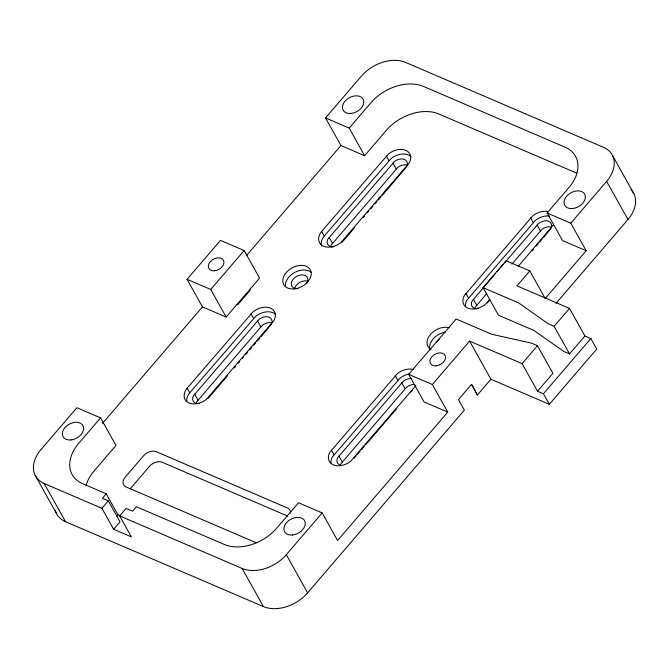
<?xml version="1.0" encoding="UTF-8"?>
<svg xmlns="http://www.w3.org/2000/svg" width="669" height="669" viewBox="0 0 669 669"><rect width="100%" height="100%" fill="white"/><g stroke="black" fill="none" stroke-linecap="round" stroke-linejoin="round"><path stroke-width="1" d="M187.136 388.187L185.547 390.487A15.22 10.52 -29.2 0 0 189.043 402.997A15.22 10.52 -29.2 0 0 206.353 399.41L273.947 320.627A15.22 10.52 -29.2 0 0 270.452 308.108A15.22 10.52 -29.2 0 0 253.141 311.704L187.136 388.187L189.72 392.803L188.131 395.103A15.22 10.52 -29.2 0 0 186.743 401.174M261.253 336.482L271.196 324.557A8.889 6.146 -29.2 0 0 269.164 317.248A8.889 6.146 -29.2 0 0 259.045 319.347L193.458 395.789A8.889 6.146 -29.2 0 0 199.37 403.599M270.669 322.701A8.889 6.146 -29.2 0 0 262.365 325.285L196.778 401.726A8.889 6.146 -29.2 0 0 196.092 403.532M321.638 231.415L320.05 233.715A15.22 10.52 -29.2 0 0 323.545 246.234A15.22 10.52 -29.2 0 0 340.856 242.646L409.319 162.843A15.22 10.52 -29.2 0 0 405.824 150.333A15.22 10.52 -29.2 0 0 388.513 153.92L321.638 231.415L324.222 236.04L322.634 238.34A15.22 10.52 -29.2 0 0 321.638 246.242M382.367 195.323L406.576 166.782A8.889 6.146 -29.2 0 0 404.536 159.465A8.889 6.146 -29.2 0 0 394.417 161.564L327.961 239.025A8.889 6.146 -29.2 0 0 333.873 246.836M407.856 165.41A8.889 6.146 -29.2 0 0 397.737 167.509L331.28 244.963A8.889 6.146 -29.2 0 0 330.595 246.761M413.216 369.48A15.22 10.52 -29.2 0 0 397.394 373.578L329.8 452.361A15.22 10.52 -29.2 0 0 333.287 464.88A15.22 10.52 -29.2 0 0 350.598 461.284L415.926 385.595M409.737 373.871A15.22 10.52 -29.2 0 0 399.97 378.202L332.376 456.977A15.22 10.52 -29.2 0 0 330.988 463.048M411.594 378.646A8.889 6.146 -29.2 0 0 403.29 381.221L337.703 457.663A8.889 6.146 -29.2 0 0 341.558 465.457M414.914 384.583A8.889 6.146 -29.2 0 0 406.61 387.167L341.023 463.609A8.889 6.146 -29.2 0 0 340.337 465.407M548.588 211.697A15.22 10.52 -29.2 0 0 532.767 215.803L464.303 295.598A15.22 10.52 -29.2 0 0 467.79 308.108A15.22 10.52 -29.2 0 0 485.1 304.52L489.951 299.319M549.55 216.003A15.22 10.52 -29.2 0 0 535.342 220.419L466.878 300.214A15.22 10.52 -29.2 0 0 465.49 306.285M495.06 273.939L472.205 300.899A8.889 6.146 -29.2 0 0 478.126 308.71M486.856 293.306L475.525 306.845A8.889 6.146 -29.2 0 0 474.839 308.643M553.564 224.725L518.266 266.312M187.069 279.308L220.477 240.372L244.143 250.524L259.564 278.103L226.155 317.047L202.481 306.887L187.069 279.308L210.735 289.46L226.155 317.047M576.703 173.137L438.831 113.989A39.739 27.454 -29.2 0 0 386.381 130.304L364.605 155.685L340.931 145.524L325.519 117.945L361.385 76.141A33.458 23.122 -29.2 0 1 405.548 62.401L603.471 147.305A33.458 23.122 -29.2 0 1 606.649 181.349L627.965 219.491L555.956 303.417M44.213 483.553L101.914 508.298L113.638 529.288L131.392 536.906L119.667 515.916L126.065 508.448L132.579 511.241L136.417 506.768L224.274 544.449A39.739 27.454 -29.2 0 0 276.723 528.142L298.499 502.762L322.165 512.914L337.586 540.502L447.745 412.104L432.333 384.516L469.579 341.098L490.904 379.239L477.365 395.019L471.461 384.458L458.466 399.61L464.37 410.172L307.615 592.859A33.458 23.122 -29.2 0 1 263.452 606.599L65.529 521.695L44.213 483.553A33.458 23.122 -29.2 0 1 41.035 449.509L76.902 407.705L100.576 417.857L78.8 443.238A39.739 27.454 -29.2 0 0 82.571 483.662L106.237 493.814L117.97 514.804L119.851 515.615M210.735 289.46L244.143 250.524M364.605 155.685L349.185 128.097L370.961 102.717A39.739 27.454 -29.2 0 1 423.41 86.41L565.113 147.197A39.739 27.454 -29.2 0 1 568.884 187.621L547.108 213.001L562.529 240.581L586.195 250.741L545.202 298.516L529.789 270.928L506.115 260.776L483.06 287.645L498.472 315.233L533.979 330.461L563.624 351.35L569.545 353.893L584.915 335.972L569.503 308.392L516.978 285.855L529.789 270.928M102.516 423.402L202.481 306.887M246.736 255.315L340.931 145.524M189.72 392.803L255.725 316.32A15.22 10.52 -29.2 0 1 275.503 314.296M324.222 236.04L391.097 158.545A15.22 10.52 -29.2 0 1 410.875 156.513M106.237 493.814L102.399 498.296L108.311 500.838L120.044 521.82L113.638 529.288M101.914 508.298L108.311 500.838M207.867 398.707L227.46 375.869M234.217 367.992L235.572 366.411M238.273 363.267L239.627 361.686M242.329 358.534L243.683 356.962M245.707 354.603L247.739 352.237M249.763 349.87L251.795 347.512M253.819 345.145L255.851 342.787M257.197 341.207L259.898 338.054M341.692 242.73L354.57 227.719M363.384 217.45L364.739 215.87M367.448 212.709L368.803 211.128M370.843 208.761L372.876 206.387M374.908 204.02L376.94 201.645M378.294 200.064L381.012 196.903M116.69 516.292L117.97 514.804M447.745 412.104L424.079 401.944L408.659 374.364L456.158 319.004L491.665 334.232L531.554 343.172L537.475 345.714L552.895 373.302L537.516 391.214L543.437 393.757L549.341 404.31L596.731 349.067L590.836 338.514L584.915 335.972M497.092 271.564L499.133 269.197M500.487 267.617L503.197 264.456M504.551 262.875L538.67 223.446A8.889 6.146 -29.2 0 1 548.781 221.347A8.889 6.146 -29.2 0 1 550.821 228.656L543.562 237.453M511.936 264.071L541.99 229.383A8.889 6.146 -29.2 0 1 550.286 226.799M354.135 458.223L356.167 455.865M357.514 454.284L360.223 451.132M361.569 449.56L364.279 446.407M365.625 444.835L396.717 408.6M410.908 392.059L412.263 390.487M487.291 303.032L489.323 300.657M532.039 250.883L533.394 249.303M536.103 246.142L538.135 243.775M539.49 242.195L542.199 239.034M119.667 515.916L242.136 568.449A33.458 23.122 -29.2 0 0 286.299 554.718L322.165 512.914M586.195 250.741L570.782 223.153L606.649 181.349M537.516 391.214L522.104 363.627L537.475 345.714M569.545 353.893L554.124 326.305L569.503 308.392M543.437 393.757L590.836 338.514M236.868 304.554L237.972 304.454L250.248 290.137L249.872 289.401M325.519 117.945L349.185 128.097M547.108 213.001L570.782 223.153M483.06 287.645L518.567 302.881L548.212 323.763L554.124 326.305M469.579 341.098L522.104 363.627M490.904 379.239L549.341 404.31M408.659 374.364L432.333 384.516M287.553 516.033L162.241 462.279A9.617 6.648 -29.2 0 0 149.547 466.234L131.099 487.726A9.617 6.648 -29.2 0 0 130.179 488.972M256.21 542.768L126.115 486.957A9.617 6.648 -29.2 0 1 125.203 477.173L143.643 455.673A9.617 6.648 -29.2 0 1 156.345 451.726L287.394 507.938A9.617 6.648 -29.2 0 1 290.488 512.939M612.561 155.584L633.878 193.726M537.09 224.951L540.41 230.889M530.609 217.86L533.193 222.476M473.368 299.219L476.688 305.156M465.883 293.298L468.467 297.914M392.845 163.069L396.165 169.014M386.364 155.977L388.948 160.602M329.123 237.344L332.443 243.282M401.718 382.727L405.038 388.672M395.237 375.635L397.821 380.26M338.865 455.982L342.185 461.919M331.381 450.061L333.965 454.677M257.473 320.852L260.793 326.79M250.992 313.761L253.568 318.377M286.299 554.718L307.615 592.859M194.62 394.108L197.94 400.045M242.136 568.449L263.452 606.599M100.576 417.857L115.988 445.445L94.212 470.825A39.739 27.454 -29.2 0 0 86.008 485.819M35.123 475.274L56.439 513.416M472.239 385.068L477.365 395.019M630.959 189.611A33.458 23.122 -29.2 0 1 627.965 219.491M65.529 521.695A33.458 23.122 -29.2 0 1 55.351 510.572M431.02 349.477A15.22 10.52 -29.2 0 1 430.276 334.667A15.22 10.52 -29.2 0 1 449.083 327.676M436.681 342.118A8.889 6.146 -29.2 0 1 439.157 339.417M298.006 288.64A8.889 6.146 -29.2 0 1 291.726 281.624A8.889 6.146 -29.2 0 1 303.433 274.992A8.889 6.146 -29.2 0 1 306.318 283.932M294.728 288.565A8.889 6.146 -29.2 0 1 308.35 281.381M285.37 286.207A15.22 10.52 -29.2 0 1 294.92 272.358A15.22 10.52 -29.2 0 1 311.369 272.492M430.016 349.92A15.22 10.52 -29.2 0 1 445.604 332.067M214.64 270.761A8.363 5.778 -29.2 0 0 223.513 260.417A8.363 5.778 -29.2 0 0 210.2 261.78A8.363 5.778 -29.2 0 0 214.64 270.761M436.23 365.818A8.363 5.778 -29.2 0 0 445.111 355.473A8.363 5.778 -29.2 0 0 431.798 356.836A8.363 5.778 -29.2 0 0 436.23 365.818M292.562 534.991A11.415 7.886 -29.2 0 0 304.663 520.875A11.415 7.886 -29.2 0 0 286.499 522.74A11.415 7.886 -29.2 0 0 292.562 534.991M70.964 439.934A11.415 7.886 -29.2 0 0 83.073 425.819A11.415 7.886 -29.2 0 0 64.91 427.683A11.415 7.886 -29.2 0 0 70.964 439.934M351.091 113.446A11.415 7.886 -29.2 0 0 363.2 99.33A11.415 7.886 -29.2 0 0 345.037 101.195A11.415 7.886 -29.2 0 0 351.091 113.446M572.681 208.502A11.415 7.886 -29.2 0 0 584.79 194.386A11.415 7.886 -29.2 0 0 566.626 196.251A11.415 7.886 -29.2 0 0 572.681 208.502M294.31 288.891A15.22 10.52 -29.2 0 0 310.458 270.075A15.22 10.52 -29.2 0 0 286.232 272.551A15.22 10.52 -29.2 0 0 294.31 288.891"/></g></svg>
